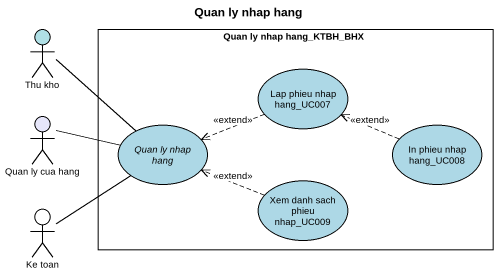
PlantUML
@startuml
title Quan ly nhap hang
actor "Thu kho" as Thu_kho #B0E0E6
rectangle "Quan ly nhap hang_KTBH_BHX" as Quan_ly_nhap_hang_KTBH_BHX {
  usecase "Lap phieu nhap hang_UC007" as Lap_phieu_nhap_hang_UC007 #ADD8E6
  usecase "Quan ly nhap hang" as Quan_ly_nhap_hang #ADD8E6
  usecase "In phieu nhap hang_UC008" as In_phieu_nhap_hang_UC008 #ADD8E6
  usecase "Xem danh sach phieu nhap_UC009" as Xem_danh_sach_phieu_nhap #ADD8E6
}
actor "Quan ly cua hang" as Quan_ly_cua_hang #E6E6FA
actor "Ke toan" as Ke_toan
Thu_kho -- Quan_ly_nhap_hang
Lap_phieu_nhap_hang_UC007 .left.> Quan_ly_nhap_hang : <<extend>>
Quan_ly_cua_hang -right- Quan_ly_nhap_hang
In_phieu_nhap_hang_UC008 .left.> Lap_phieu_nhap_hang_UC007 : <<extend>>
Xem_danh_sach_phieu_nhap .left.> Quan_ly_nhap_hang : <<extend>>
Ke_toan -up- Quan_ly_nhap_hang
@enduml
